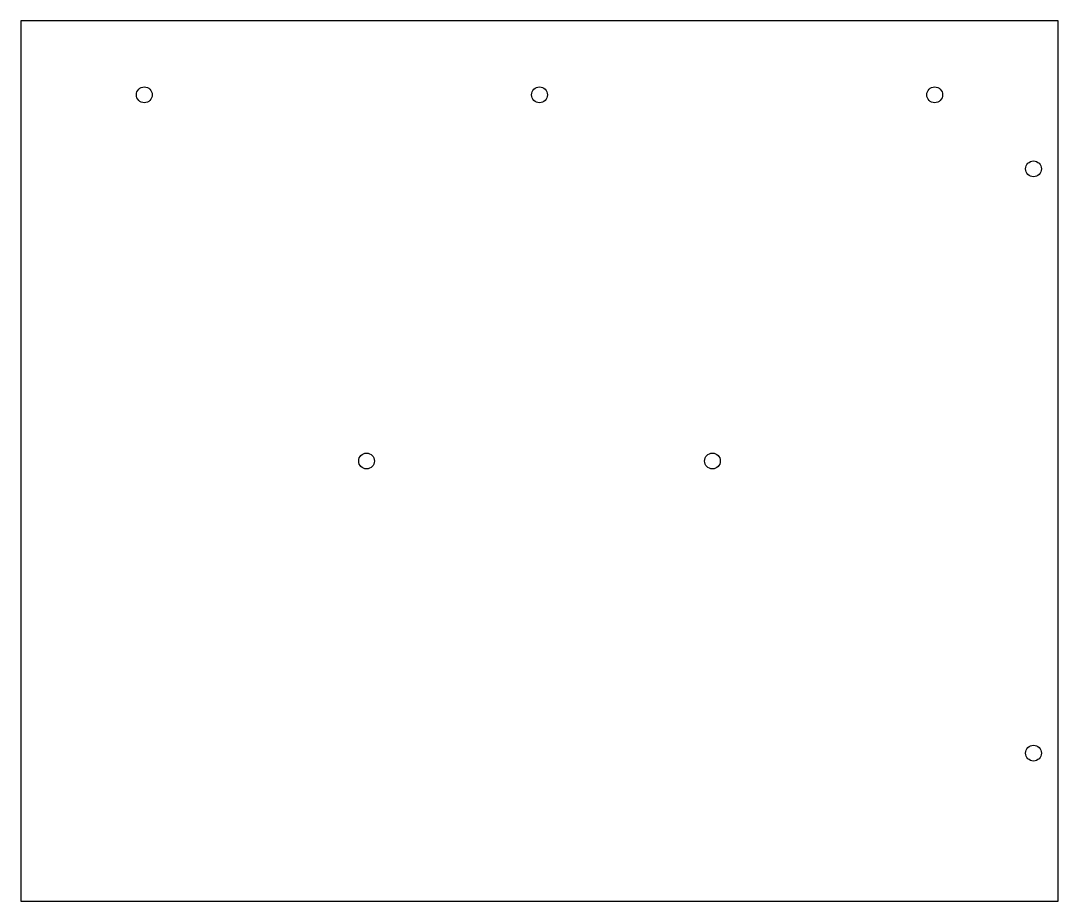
# Model space of a CAD drawing. Header units: millimetres. Extents: x 0 to 210, y 0 to 178.
import ezdxf

# ---------------------------------------------------------------- set-up
doc = ezdxf.new("R2010")
doc.units = ezdxf.units.MM
doc.layers.add('prof_side_right', color=7, linetype='CONTINUOUS')

msp = doc.modelspace()

# ---------------------------------------------------------------- linework, layer by layer
at = {"layer": 'prof_side_right'}
for p, q in [((210, 178.3), (0, 178.3)), ((0, 178.3), (0, 0)), ((210, 0), (210, 178.3)), ((0, 0), (210, 0))]:
    msp.add_line(p, q, dxfattribs=at)
for centre in [(25, 163.3), (105, 163.3), (185, 163.3), (205, 148.3), (70, 89.15), (140, 89.15), (205, 30)]:
    msp.add_circle(centre, 1.6, dxfattribs=at)

doc.saveas('drawing.dxf')
